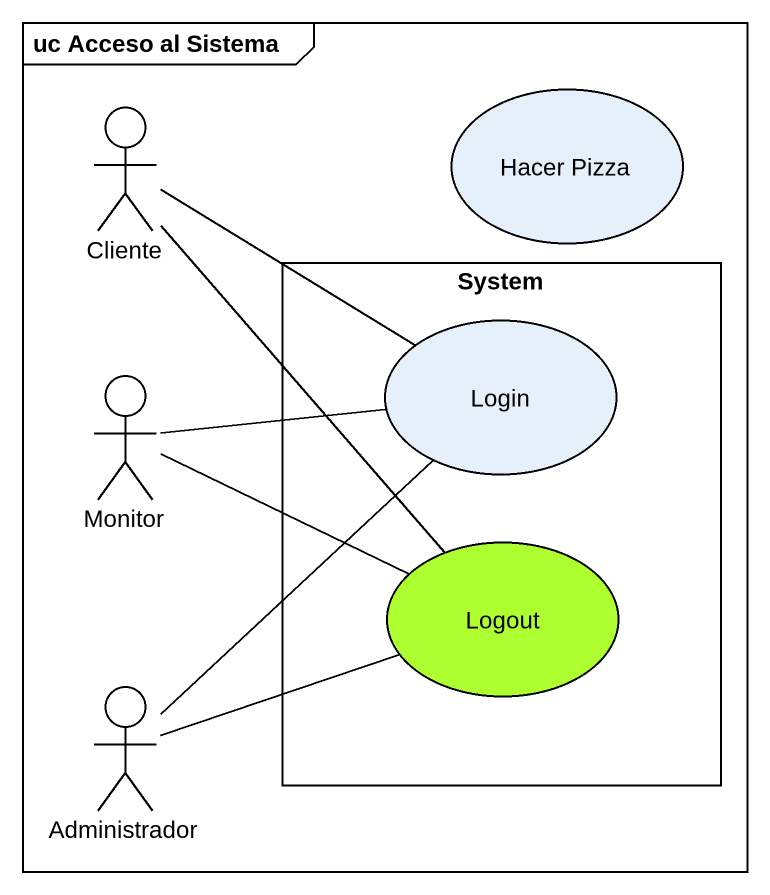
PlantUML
@startuml
mainframe uc Acceso al Sistema
actor Cliente
usecase "Hacer Pizza" as Hacer_Pizza
rectangle System {
  usecase Login
  usecase Logout #ADFF2F
}
actor Monitor
actor Administrador
Cliente -right- Login
Cliente -- Logout
Monitor -right- Login
Monitor -right- Logout
Administrador -up- Login
Administrador -right- Logout
@enduml
